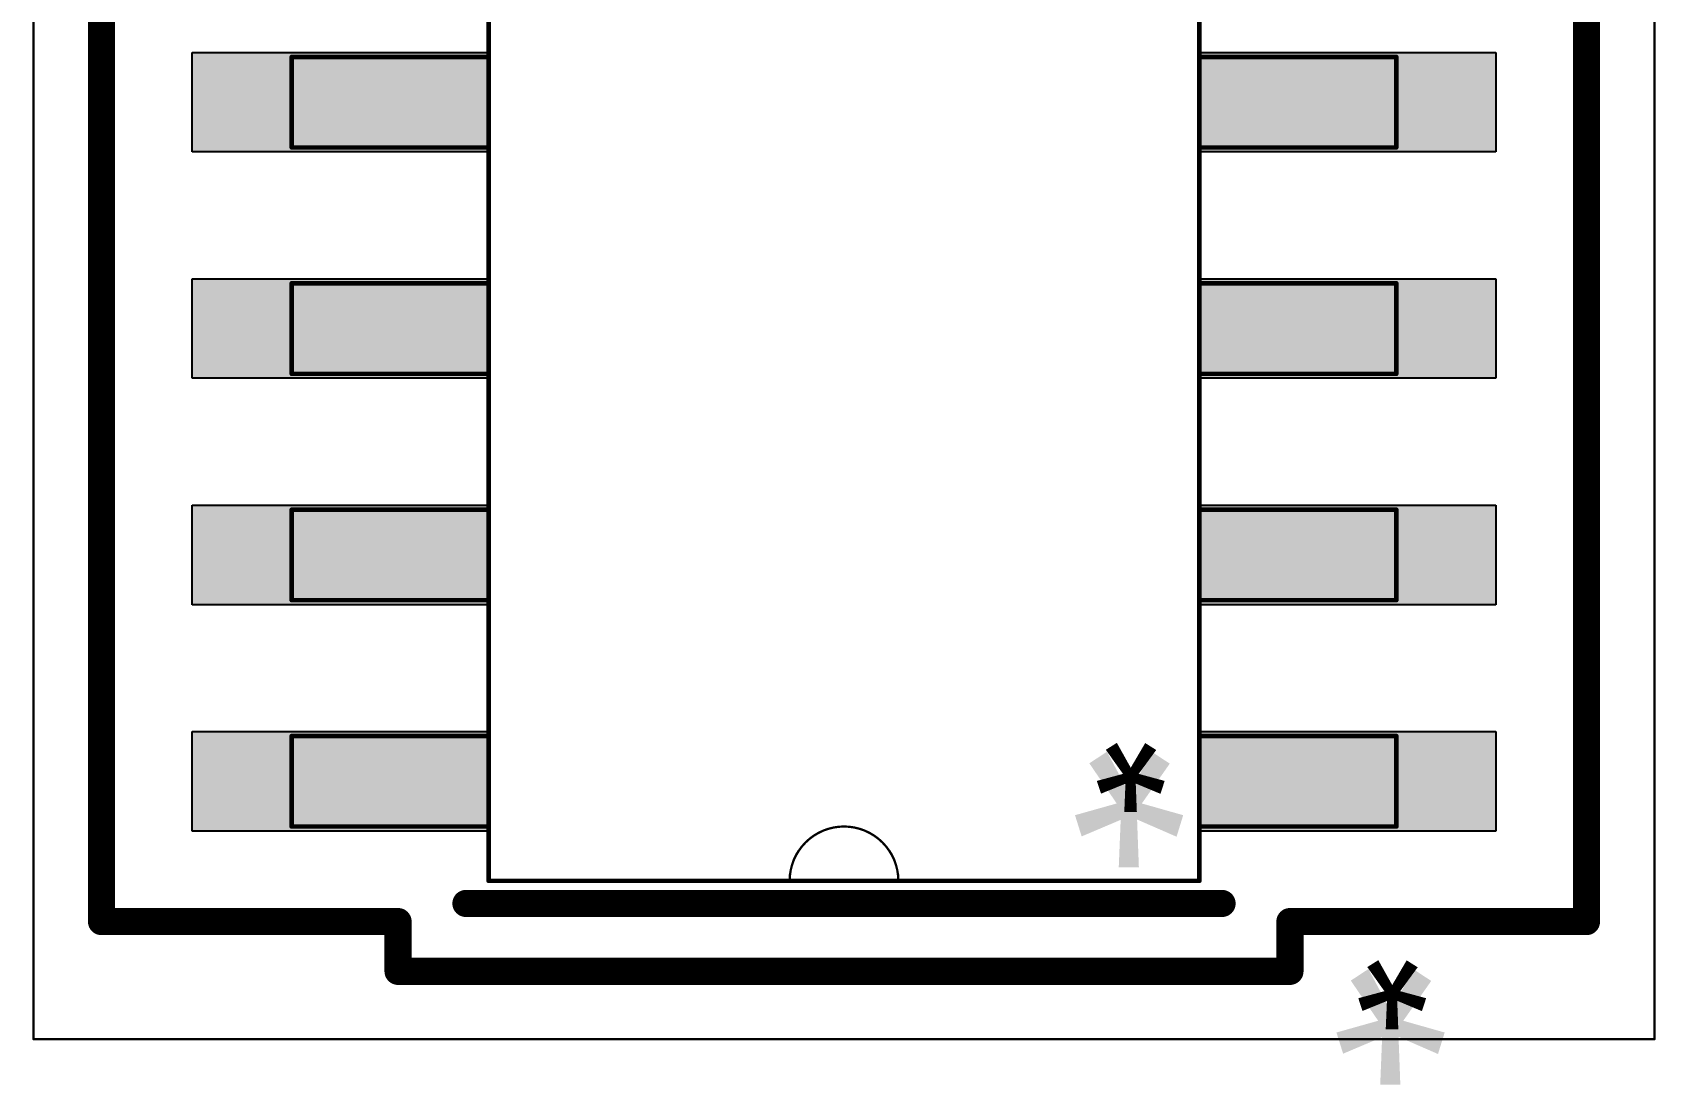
# Model space of a CAD drawing. Header units: millimetres. Extents: x 54 to 247, y 53 to 195.
# Drawn here: x 107.41 to 116.52, y 92.96 to 98.87 of the extents above; entities that cross this region are included whole.
import ezdxf

# ---------------------------------------------------------------- set-up
doc = ezdxf.new("R2010")
doc.units = ezdxf.units.MM
for name, color, linetype in [('Mechanical10', 56, 'Continuous'), ('Mechanical13', 56, 'Continuous'), ('Mechanical15', 56, 'Continuous'), ('Mechanical4', 56, 'Continuous'), ('Mechanical5', 56, 'Continuous'), ('Mechanical6', 56, 'Continuous'), ('Mechanical8', 56, 'Continuous'), ('PadHoleLayer', 156, 'Continuous'), ('TopOverlay', 2, 'Continuous'), ('TopPaste', 8, 'Continuous'), ('TopSolder', 216, 'Continuous')]:
    doc.layers.add(name, color=color, linetype=linetype)
doc.styles.add('Arial', font='arial.ttf', dxfattribs={"height": 0.2})

# ---------------------------------------------------------------- blocks, each defined once
blk = doc.blocks.new('D16_M_243')
at = {"layer": 'TopPaste'}
for points in [[(-3.6576, 4.7244), (-1.9939, 4.7244), (-1.9939, 4.1656), (-3.6576, 4.1656)], [(1.9939, 4.7244), (3.6576, 4.7244), (3.6576, 4.1656), (1.9939, 4.1656)], [(-3.6576, 3.4544), (-1.9939, 3.4544), (-1.9939, 2.8956), (-3.6576, 2.8956)], [(1.9939, 3.4544), (3.6576, 3.4544), (3.6576, 2.8956), (1.9939, 2.8956)], [(-3.6576, 2.1844), (-1.9939, 2.1844), (-1.9939, 1.6256), (-3.6576, 1.6256)], [(1.9939, 2.1844), (3.6576, 2.1844), (3.6576, 1.6256), (1.9939, 1.6256)], [(-3.6576, 0.9144), (-1.9939, 0.9144), (-1.9939, 0.3556), (-3.6576, 0.3556)], [(1.9939, 0.9144), (3.6576, 0.9144), (3.6576, 0.3556), (1.9939, 0.3556)]]:
    blk.add_hatch(color=8, dxfattribs=at).paths.add_polyline_path(points)
at = {"layer": 'TopSolder'}
for points in [[(-3.6576, 4.7244), (-1.9939, 4.7244), (-1.9939, 4.1656), (-3.6576, 4.1656)], [(1.9939, 4.7244), (3.6576, 4.7244), (3.6576, 4.1656), (1.9939, 4.1656)], [(-3.6576, 3.4544), (-1.9939, 3.4544), (-1.9939, 2.8956), (-3.6576, 2.8956)], [(1.9939, 3.4544), (3.6576, 3.4544), (3.6576, 2.8956), (1.9939, 2.8956)], [(-3.6576, 2.1844), (-1.9939, 2.1844), (-1.9939, 1.6256), (-3.6576, 1.6256)], [(1.9939, 2.1844), (3.6576, 2.1844), (3.6576, 1.6256), (1.9939, 1.6256)], [(-3.6576, 0.9144), (-1.9939, 0.9144), (-1.9939, 0.3556), (-3.6576, 0.3556)], [(1.9939, 0.9144), (3.6576, 0.9144), (3.6576, 0.3556), (1.9939, 0.3556)]]:
    blk.add_hatch(color=216, dxfattribs=at).paths.add_polyline_path(points)
at = {"layer": 'Mechanical13', "const_width": 0.0254}
for points in [[(-1.9939, 5.0038), (-1.9939, -5.0038)], [(1.9939, 5.0038), (-1.9939, 5.0038)], [(1.9939, 5.0038), (1.9939, -5.0038)], [(-3.0988, 4.699), (-3.0988, 4.191)], [(-1.9939, 4.699), (-3.0988, 4.699)], [(-1.9939, 4.699), (-1.9939, 4.191)], [(3.0988, 4.699), (1.9939, 4.699)], [(1.9939, 4.699), (1.9939, 4.191)], [(3.0988, 4.699), (3.0988, 4.191)], [(-1.9939, 4.191), (-3.0988, 4.191)], [(3.0988, 4.191), (1.9939, 4.191)], [(-3.0988, 3.429), (-3.0988, 2.921)], [(-1.9939, 3.429), (-3.0988, 3.429)], [(-1.9939, 3.429), (-1.9939, 2.921)], [(3.0988, 3.429), (1.9939, 3.429)], [(1.9939, 3.429), (1.9939, 2.921)], [(3.0988, 3.429), (3.0988, 2.921)], [(-1.9939, 2.921), (-3.0988, 2.921)], [(3.0988, 2.921), (1.9939, 2.921)], [(-3.0988, 2.159), (-3.0988, 1.651)], [(-1.9939, 2.159), (-3.0988, 2.159)], [(-1.9939, 2.159), (-1.9939, 1.651)], [(3.0988, 2.159), (1.9939, 2.159)], [(1.9939, 2.159), (1.9939, 1.651)], [(3.0988, 2.159), (3.0988, 1.651)], [(-1.9939, 1.651), (-3.0988, 1.651)], [(3.0988, 1.651), (1.9939, 1.651)], [(-3.0988, 0.889), (-3.0988, 0.381)], [(-1.9939, 0.889), (-3.0988, 0.889)], [(-1.9939, 0.889), (-1.9939, 0.381)], [(3.0988, 0.889), (1.9939, 0.889)], [(1.9939, 0.889), (1.9939, 0.381)], [(3.0988, 0.889), (3.0988, 0.381)], [(-1.9939, 0.381), (-3.0988, 0.381)], [(3.0988, 0.381), (1.9939, 0.381)]]:
    blk.add_lwpolyline(points, dxfattribs=at)
at = {"layer": 'Mechanical13', "const_width": 0.0127}
for points in [[(-2.00025, 5.0038, 1), (-1.98755, 5.0038, 1)], [(-2.00025, 5.0038, 1), (-1.98755, 5.0038, 1)], [(1.98755, 5.0038, 1), (2.00025, 5.0038, 1)], [(1.98755, 5.0038, 1), (2.00025, 5.0038, 1)], [(-3.10515, 4.699, 1), (-3.09245, 4.699, 1)], [(-3.10515, 4.699, 1), (-3.09245, 4.699, 1)], [(-2.00025, 4.699, 1), (-1.98755, 4.699, 1)], [(-2.00025, 4.699, 1), (-1.98755, 4.699, 1)], [(1.98755, 4.699, 1), (2.00025, 4.699, 1)], [(1.98755, 4.699, 1), (2.00025, 4.699, 1)], [(3.09245, 4.699, 1), (3.10515, 4.699, 1)], [(3.09245, 4.699, 1), (3.10515, 4.699, 1)], [(-3.10515, 4.191, 1), (-3.09245, 4.191, 1)], [(-3.10515, 4.191, 1), (-3.09245, 4.191, 1)], [(-2.00025, 4.191, 1), (-1.98755, 4.191, 1)], [(-2.00025, 4.191, 1), (-1.98755, 4.191, 1)], [(1.98755, 4.191, 1), (2.00025, 4.191, 1)], [(1.98755, 4.191, 1), (2.00025, 4.191, 1)], [(3.09245, 4.191, 1), (3.10515, 4.191, 1)], [(3.09245, 4.191, 1), (3.10515, 4.191, 1)], [(-3.10515, 3.429, 1), (-3.09245, 3.429, 1)], [(-3.10515, 3.429, 1), (-3.09245, 3.429, 1)], [(-2.00025, 3.429, 1), (-1.98755, 3.429, 1)], [(-2.00025, 3.429, 1), (-1.98755, 3.429, 1)], [(1.98755, 3.429, 1), (2.00025, 3.429, 1)], [(1.98755, 3.429, 1), (2.00025, 3.429, 1)], [(3.09245, 3.429, 1), (3.10515, 3.429, 1)], [(3.09245, 3.429, 1), (3.10515, 3.429, 1)], [(-3.10515, 2.921, 1), (-3.09245, 2.921, 1)], [(-3.10515, 2.921, 1), (-3.09245, 2.921, 1)], [(-2.00025, 2.921, 1), (-1.98755, 2.921, 1)], [(-2.00025, 2.921, 1), (-1.98755, 2.921, 1)], [(1.98755, 2.921, 1), (2.00025, 2.921, 1)], [(1.98755, 2.921, 1), (2.00025, 2.921, 1)], [(3.09245, 2.921, 1), (3.10515, 2.921, 1)], [(3.09245, 2.921, 1), (3.10515, 2.921, 1)], [(-3.10515, 2.159, 1), (-3.09245, 2.159, 1)], [(-3.10515, 2.159, 1), (-3.09245, 2.159, 1)], [(-2.00025, 2.159, 1), (-1.98755, 2.159, 1)], [(-2.00025, 2.159, 1), (-1.98755, 2.159, 1)], [(1.98755, 2.159, 1), (2.00025, 2.159, 1)], [(1.98755, 2.159, 1), (2.00025, 2.159, 1)], [(3.09245, 2.159, 1), (3.10515, 2.159, 1)], [(3.09245, 2.159, 1), (3.10515, 2.159, 1)], [(-3.10515, 1.651, 1), (-3.09245, 1.651, 1)], [(-3.10515, 1.651, 1), (-3.09245, 1.651, 1)], [(-2.00025, 1.651, 1), (-1.98755, 1.651, 1)], [(-2.00025, 1.651, 1), (-1.98755, 1.651, 1)], [(1.98755, 1.651, 1), (2.00025, 1.651, 1)], [(1.98755, 1.651, 1), (2.00025, 1.651, 1)], [(3.09245, 1.651, 1), (3.10515, 1.651, 1)], [(3.09245, 1.651, 1), (3.10515, 1.651, 1)], [(-3.10515, 0.889, 1), (-3.09245, 0.889, 1)], [(-3.10515, 0.889, 1), (-3.09245, 0.889, 1)], [(-2.00025, 0.889, 1), (-1.98755, 0.889, 1)], [(-2.00025, 0.889, 1), (-1.98755, 0.889, 1)], [(1.98755, 0.889, 1), (2.00025, 0.889, 1)], [(1.98755, 0.889, 1), (2.00025, 0.889, 1)], [(3.09245, 0.889, 1), (3.10515, 0.889, 1)], [(3.09245, 0.889, 1), (3.10515, 0.889, 1)], [(-3.10515, 0.381, 1), (-3.09245, 0.381, 1)], [(-3.10515, 0.381, 1), (-3.09245, 0.381, 1)], [(-2.00025, 0.381, 1), (-1.98755, 0.381, 1)], [(-2.00025, 0.381, 1), (-1.98755, 0.381, 1)], [(1.98755, 0.381, 1), (2.00025, 0.381, 1)], [(1.98755, 0.381, 1), (2.00025, 0.381, 1)], [(3.09245, 0.381, 1), (3.10515, 0.381, 1)], [(3.09245, 0.381, 1), (3.10515, 0.381, 1)]]:
    blk.add_lwpolyline(points, format="xyb", close=True, dxfattribs=at)
at = {"layer": 'Mechanical13'}
blk.add_lwpolyline([(0.3048, 5.0038, -1), (-0.3048, 5.0038)], format="xyb", dxfattribs=at)
for points in [[(-0.3048, 5.0038, 1), (-0.3048, 5.0038, 1)], [(0.3048, 5.0038, 1), (0.3048, 5.0038, 1)]]:
    blk.add_lwpolyline(points, format="xyb", close=True, dxfattribs=at)
at = {"layer": 'Mechanical15'}
for p, q in [((-2.5019, 5.2324), (-2.5019, 5.5118)), ((-2.5019, 5.5118), (2.5019, 5.5118)), ((2.5019, 5.5118), (2.5019, 5.2324)), ((-4.1656, -5.2324), (-4.1656, 5.2324)), ((-4.1656, 5.2324), (-2.5019, 5.2324)), ((2.5019, 5.2324), (4.1656, 5.2324)), ((4.1656, 5.2324), (4.1656, -5.2324))]:
    blk.add_line(p, q, dxfattribs=at)
at = {"layer": 'Mechanical15', "const_width": 0.1524}
for points in [[(2.5019, 5.5118), (-2.5019, 5.5118)], [(-2.5019, 5.5118), (-2.5019, 5.2324)], [(2.5019, 5.5118), (2.5019, 5.2324)], [(-2.5019, 5.2324), (-4.1656, 5.2324)], [(-4.1656, 5.2324), (-4.1656, -5.2324)], [(4.1656, 5.2324), (2.5019, 5.2324)], [(4.1656, 5.2324), (4.1656, -5.2324)]]:
    blk.add_lwpolyline(points, dxfattribs=at)
at = {"layer": 'Mechanical15', "const_width": 0.0762}
for points in [[(-2.54, 5.5118, 1), (-2.4638, 5.5118, 1)], [(-2.54, 5.5118, 1), (-2.4638, 5.5118, 1)], [(2.4638, 5.5118, 1), (2.54, 5.5118, 1)], [(2.4638, 5.5118, 1), (2.54, 5.5118, 1)], [(-4.2037, 5.2324, 1), (-4.1275, 5.2324, 1)], [(-4.2037, 5.2324, 1), (-4.1275, 5.2324, 1)], [(-2.54, 5.2324, 1), (-2.4638, 5.2324, 1)], [(-2.54, 5.2324, 1), (-2.4638, 5.2324, 1)], [(2.4638, 5.2324, 1), (2.54, 5.2324, 1)], [(2.4638, 5.2324, 1), (2.54, 5.2324, 1)], [(4.1275, 5.2324, 1), (4.2037, 5.2324, 1)], [(4.1275, 5.2324, 1), (4.2037, 5.2324, 1)]]:
    blk.add_lwpolyline(points, format="xyb", close=True, dxfattribs=at)
at = {"layer": 'Mechanical5'}
for p, q in [((-4.5466, -5.8928), (-4.5466, 5.8928)), ((-4.5466, 5.8928), (4.5466, 5.8928)), ((4.5466, 5.8928), (4.5466, -5.8928))]:
    blk.add_line(p, q, dxfattribs=at)
at = {"layer": 'TopOverlay', "const_width": 0.1524}
blk.add_lwpolyline([(2.1209, 5.1308), (-2.1209, 5.1308)], dxfattribs=at)
at = {"layer": 'TopOverlay', "const_width": 0.0762}
for points in [[(-2.159, 5.1308, 1), (-2.0828, 5.1308, 1)], [(2.0828, 5.1308, 1), (2.159, 5.1308, 1)]]:
    blk.add_lwpolyline(points, format="xyb", close=True, dxfattribs=at)
at = {"layer": 'Mechanical13'}
blk.add_text('*', height=1.27, dxfattribs=at).set_placement((-1.9304, 3.6576))
at = {"layer": 'TopOverlay'}
blk.add_text('*', height=1.27, dxfattribs=at).set_placement((-3.39725, 4.8768))

msp = doc.modelspace()

# ---------------------------------------------------------------- hatches: boundary and pattern name
at = {"layer": 'Mechanical4'}
h = msp.add_hatch(color=56, dxfattribs=at)
edge = h.paths.add_edge_path()
edge.add_arc((107.7976, 93.8784), 0.0381, 0, 360)
h = msp.add_hatch(color=56, dxfattribs=at)
edge = h.paths.add_edge_path()
edge.add_arc((107.7976, 93.8784), 0.0381, 0, 360)
h = msp.add_hatch(color=56, dxfattribs=at)
edge = h.paths.add_edge_path()
edge.add_arc((109.4613, 93.8784), 0.0381, 0, 360)
h = msp.add_hatch(color=56, dxfattribs=at)
edge = h.paths.add_edge_path()
edge.add_arc((109.4613, 93.8784), 0.0381, 0, 360)
h = msp.add_hatch(color=56, dxfattribs=at)
edge = h.paths.add_edge_path()
edge.add_arc((114.4651, 93.8784), 0.0381, 0, 360)
h = msp.add_hatch(color=56, dxfattribs=at)
edge = h.paths.add_edge_path()
edge.add_arc((114.4651, 93.8784), 0.0381, 0, 360)
h = msp.add_hatch(color=56, dxfattribs=at)
edge = h.paths.add_edge_path()
edge.add_arc((116.1288, 93.8784), 0.0381, 0, 360)
h = msp.add_hatch(color=56, dxfattribs=at)
edge = h.paths.add_edge_path()
edge.add_arc((116.1288, 93.8784), 0.0381, 0, 360)
h = msp.add_hatch(color=56, dxfattribs=at)
edge = h.paths.add_edge_path()
edge.add_arc((109.4613, 93.599), 0.0381, 0, 360)
h = msp.add_hatch(color=56, dxfattribs=at)
edge = h.paths.add_edge_path()
edge.add_arc((109.4613, 93.599), 0.0381, 0, 360)
h = msp.add_hatch(color=56, dxfattribs=at)
edge = h.paths.add_edge_path()
edge.add_arc((114.4651, 93.599), 0.0381, 0, 360)
h = msp.add_hatch(color=56, dxfattribs=at)
edge = h.paths.add_edge_path()
edge.add_arc((114.4651, 93.599), 0.0381, 0, 360)
at = {"layer": 'Mechanical5'}
h = msp.add_hatch(color=56, dxfattribs=at)
edge = h.paths.add_edge_path()
edge.add_arc((108.8644, 98.7298), 0.00635, 0, 360)
h = msp.add_hatch(color=56, dxfattribs=at)
edge = h.paths.add_edge_path()
edge.add_arc((108.8644, 98.7298), 0.00635, 0, 360)
h = msp.add_hatch(color=56, dxfattribs=at)
edge = h.paths.add_edge_path()
edge.add_arc((109.9693, 98.7298), 0.00635, 0, 360)
h = msp.add_hatch(color=56, dxfattribs=at)
edge = h.paths.add_edge_path()
edge.add_arc((109.9693, 98.7298), 0.00635, 0, 360)
h = msp.add_hatch(color=56, dxfattribs=at)
edge = h.paths.add_edge_path()
edge.add_arc((113.9571, 98.7298), 0.00635, 0, 360)
h = msp.add_hatch(color=56, dxfattribs=at)
edge = h.paths.add_edge_path()
edge.add_arc((113.9571, 98.7298), 0.00635, 0, 360)
h = msp.add_hatch(color=56, dxfattribs=at)
edge = h.paths.add_edge_path()
edge.add_arc((115.062, 98.7298), 0.00635, 0, 360)
h = msp.add_hatch(color=56, dxfattribs=at)
edge = h.paths.add_edge_path()
edge.add_arc((115.062, 98.7298), 0.00635, 0, 360)
h = msp.add_hatch(color=56, dxfattribs=at)
edge = h.paths.add_edge_path()
edge.add_arc((108.8644, 98.2218), 0.00635, 0, 360)
h = msp.add_hatch(color=56, dxfattribs=at)
edge = h.paths.add_edge_path()
edge.add_arc((108.8644, 98.2218), 0.00635, 0, 360)
h = msp.add_hatch(color=56, dxfattribs=at)
edge = h.paths.add_edge_path()
edge.add_arc((109.9693, 98.2218), 0.00635, 0, 360)
h = msp.add_hatch(color=56, dxfattribs=at)
edge = h.paths.add_edge_path()
edge.add_arc((109.9693, 98.2218), 0.00635, 0, 360)
h = msp.add_hatch(color=56, dxfattribs=at)
edge = h.paths.add_edge_path()
edge.add_arc((113.9571, 98.2218), 0.00635, 0, 360)
h = msp.add_hatch(color=56, dxfattribs=at)
edge = h.paths.add_edge_path()
edge.add_arc((113.9571, 98.2218), 0.00635, 0, 360)
h = msp.add_hatch(color=56, dxfattribs=at)
edge = h.paths.add_edge_path()
edge.add_arc((115.062, 98.2218), 0.00635, 0, 360)
h = msp.add_hatch(color=56, dxfattribs=at)
edge = h.paths.add_edge_path()
edge.add_arc((115.062, 98.2218), 0.00635, 0, 360)
h = msp.add_hatch(color=56, dxfattribs=at)
edge = h.paths.add_edge_path()
edge.add_arc((108.8644, 97.4598), 0.00635, 0, 360)
h = msp.add_hatch(color=56, dxfattribs=at)
edge = h.paths.add_edge_path()
edge.add_arc((108.8644, 97.4598), 0.00635, 0, 360)
h = msp.add_hatch(color=56, dxfattribs=at)
edge = h.paths.add_edge_path()
edge.add_arc((109.9693, 97.4598), 0.00635, 0, 360)
h = msp.add_hatch(color=56, dxfattribs=at)
edge = h.paths.add_edge_path()
edge.add_arc((109.9693, 97.4598), 0.00635, 0, 360)
h = msp.add_hatch(color=56, dxfattribs=at)
edge = h.paths.add_edge_path()
edge.add_arc((113.9571, 97.4598), 0.00635, 0, 360)
h = msp.add_hatch(color=56, dxfattribs=at)
edge = h.paths.add_edge_path()
edge.add_arc((113.9571, 97.4598), 0.00635, 0, 360)
h = msp.add_hatch(color=56, dxfattribs=at)
edge = h.paths.add_edge_path()
edge.add_arc((115.062, 97.4598), 0.00635, 0, 360)
h = msp.add_hatch(color=56, dxfattribs=at)
edge = h.paths.add_edge_path()
edge.add_arc((115.062, 97.4598), 0.00635, 0, 360)
h = msp.add_hatch(color=56, dxfattribs=at)
edge = h.paths.add_edge_path()
edge.add_arc((108.8644, 96.9518), 0.00635, 0, 360)
h = msp.add_hatch(color=56, dxfattribs=at)
edge = h.paths.add_edge_path()
edge.add_arc((108.8644, 96.9518), 0.00635, 0, 360)
h = msp.add_hatch(color=56, dxfattribs=at)
edge = h.paths.add_edge_path()
edge.add_arc((109.9693, 96.9518), 0.00635, 0, 360)
h = msp.add_hatch(color=56, dxfattribs=at)
edge = h.paths.add_edge_path()
edge.add_arc((109.9693, 96.9518), 0.00635, 0, 360)
h = msp.add_hatch(color=56, dxfattribs=at)
edge = h.paths.add_edge_path()
edge.add_arc((113.9571, 96.9518), 0.00635, 0, 360)
h = msp.add_hatch(color=56, dxfattribs=at)
edge = h.paths.add_edge_path()
edge.add_arc((113.9571, 96.9518), 0.00635, 0, 360)
h = msp.add_hatch(color=56, dxfattribs=at)
edge = h.paths.add_edge_path()
edge.add_arc((115.062, 96.9518), 0.00635, 0, 360)
h = msp.add_hatch(color=56, dxfattribs=at)
edge = h.paths.add_edge_path()
edge.add_arc((115.062, 96.9518), 0.00635, 0, 360)
h = msp.add_hatch(color=56, dxfattribs=at)
edge = h.paths.add_edge_path()
edge.add_arc((108.8644, 96.1898), 0.00635, 0, 360)
h = msp.add_hatch(color=56, dxfattribs=at)
edge = h.paths.add_edge_path()
edge.add_arc((108.8644, 96.1898), 0.00635, 0, 360)
h = msp.add_hatch(color=56, dxfattribs=at)
edge = h.paths.add_edge_path()
edge.add_arc((109.9693, 96.1898), 0.00635, 0, 360)
h = msp.add_hatch(color=56, dxfattribs=at)
edge = h.paths.add_edge_path()
edge.add_arc((109.9693, 96.1898), 0.00635, 0, 360)
h = msp.add_hatch(color=56, dxfattribs=at)
edge = h.paths.add_edge_path()
edge.add_arc((113.9571, 96.1898), 0.00635, 0, 360)
h = msp.add_hatch(color=56, dxfattribs=at)
edge = h.paths.add_edge_path()
edge.add_arc((113.9571, 96.1898), 0.00635, 0, 360)
h = msp.add_hatch(color=56, dxfattribs=at)
edge = h.paths.add_edge_path()
edge.add_arc((115.062, 96.1898), 0.00635, 0, 360)
h = msp.add_hatch(color=56, dxfattribs=at)
edge = h.paths.add_edge_path()
edge.add_arc((115.062, 96.1898), 0.00635, 0, 360)
h = msp.add_hatch(color=56, dxfattribs=at)
edge = h.paths.add_edge_path()
edge.add_arc((108.8644, 95.6818), 0.00635, 0, 360)
h = msp.add_hatch(color=56, dxfattribs=at)
edge = h.paths.add_edge_path()
edge.add_arc((108.8644, 95.6818), 0.00635, 0, 360)
h = msp.add_hatch(color=56, dxfattribs=at)
edge = h.paths.add_edge_path()
edge.add_arc((109.9693, 95.6818), 0.00635, 0, 360)
h = msp.add_hatch(color=56, dxfattribs=at)
edge = h.paths.add_edge_path()
edge.add_arc((109.9693, 95.6818), 0.00635, 0, 360)
h = msp.add_hatch(color=56, dxfattribs=at)
edge = h.paths.add_edge_path()
edge.add_arc((113.9571, 95.6818), 0.00635, 0, 360)
h = msp.add_hatch(color=56, dxfattribs=at)
edge = h.paths.add_edge_path()
edge.add_arc((113.9571, 95.6818), 0.00635, 0, 360)
h = msp.add_hatch(color=56, dxfattribs=at)
edge = h.paths.add_edge_path()
edge.add_arc((115.062, 95.6818), 0.00635, 0, 360)
h = msp.add_hatch(color=56, dxfattribs=at)
edge = h.paths.add_edge_path()
edge.add_arc((115.062, 95.6818), 0.00635, 0, 360)
h = msp.add_hatch(color=56, dxfattribs=at)
edge = h.paths.add_edge_path()
edge.add_arc((108.8644, 94.9198), 0.00635, 0, 360)
h = msp.add_hatch(color=56, dxfattribs=at)
edge = h.paths.add_edge_path()
edge.add_arc((108.8644, 94.9198), 0.00635, 0, 360)
h = msp.add_hatch(color=56, dxfattribs=at)
edge = h.paths.add_edge_path()
edge.add_arc((109.9693, 94.9198), 0.00635, 0, 360)
h = msp.add_hatch(color=56, dxfattribs=at)
edge = h.paths.add_edge_path()
edge.add_arc((109.9693, 94.9198), 0.00635, 0, 360)
h = msp.add_hatch(color=56, dxfattribs=at)
edge = h.paths.add_edge_path()
edge.add_arc((113.9571, 94.9198), 0.00635, 0, 360)
h = msp.add_hatch(color=56, dxfattribs=at)
edge = h.paths.add_edge_path()
edge.add_arc((113.9571, 94.9198), 0.00635, 0, 360)
h = msp.add_hatch(color=56, dxfattribs=at)
edge = h.paths.add_edge_path()
edge.add_arc((115.062, 94.9198), 0.00635, 0, 360)
h = msp.add_hatch(color=56, dxfattribs=at)
edge = h.paths.add_edge_path()
edge.add_arc((115.062, 94.9198), 0.00635, 0, 360)
h = msp.add_hatch(color=56, dxfattribs=at)
edge = h.paths.add_edge_path()
edge.add_arc((108.8644, 94.4118), 0.00635, 0, 360)
h = msp.add_hatch(color=56, dxfattribs=at)
edge = h.paths.add_edge_path()
edge.add_arc((108.8644, 94.4118), 0.00635, 0, 360)
h = msp.add_hatch(color=56, dxfattribs=at)
edge = h.paths.add_edge_path()
edge.add_arc((109.9693, 94.4118), 0.00635, 0, 360)
h = msp.add_hatch(color=56, dxfattribs=at)
edge = h.paths.add_edge_path()
edge.add_arc((109.9693, 94.4118), 0.00635, 0, 360)
h = msp.add_hatch(color=56, dxfattribs=at)
edge = h.paths.add_edge_path()
edge.add_arc((113.9571, 94.4118), 0.00635, 0, 360)
h = msp.add_hatch(color=56, dxfattribs=at)
edge = h.paths.add_edge_path()
edge.add_arc((113.9571, 94.4118), 0.00635, 0, 360)
h = msp.add_hatch(color=56, dxfattribs=at)
edge = h.paths.add_edge_path()
edge.add_arc((115.062, 94.4118), 0.00635, 0, 360)
h = msp.add_hatch(color=56, dxfattribs=at)
edge = h.paths.add_edge_path()
edge.add_arc((115.062, 94.4118), 0.00635, 0, 360)
h = msp.add_hatch(color=56, dxfattribs=at)
edge = h.paths.add_edge_path()
edge.add_arc((109.9693, 94.107), 0.00635, 0, 360)
h = msp.add_hatch(color=56, dxfattribs=at)
edge = h.paths.add_edge_path()
edge.add_arc((109.9693, 94.107), 0.00635, 0, 360)
h = msp.add_hatch(color=56, dxfattribs=at)
edge = h.paths.add_edge_path()
edge.add_arc((113.9571, 94.107), 0.00635, 0, 360)
h = msp.add_hatch(color=56, dxfattribs=at)
edge = h.paths.add_edge_path()
edge.add_arc((113.9571, 94.107), 0.00635, 0, 360)
at = {"layer": 'Mechanical6'}
h = msp.add_hatch(color=56, dxfattribs=at)
edge = h.paths.add_edge_path()
edge.add_arc((109.8423, 93.98), 0.0381, 0, 360)
h = msp.add_hatch(color=56, dxfattribs=at)
edge = h.paths.add_edge_path()
edge.add_arc((114.0841, 93.98), 0.0381, 0, 360)
at = {"layer": 'PadHoleLayer'}
h = msp.add_hatch(color=156, dxfattribs=at)
edge = h.paths.add_edge_path()
edge.add_arc((108.8644, 98.7298), 0.00635, 0, 360)
h = msp.add_hatch(color=156, dxfattribs=at)
edge = h.paths.add_edge_path()
edge.add_arc((108.8644, 98.7298), 0.00635, 0, 360)
h = msp.add_hatch(color=156, dxfattribs=at)
edge = h.paths.add_edge_path()
edge.add_arc((109.9693, 98.7298), 0.00635, 0, 360)
h = msp.add_hatch(color=156, dxfattribs=at)
edge = h.paths.add_edge_path()
edge.add_arc((109.9693, 98.7298), 0.00635, 0, 360)
h = msp.add_hatch(color=156, dxfattribs=at)
edge = h.paths.add_edge_path()
edge.add_arc((113.9571, 98.7298), 0.00635, 0, 360)
h = msp.add_hatch(color=156, dxfattribs=at)
edge = h.paths.add_edge_path()
edge.add_arc((113.9571, 98.7298), 0.00635, 0, 360)
h = msp.add_hatch(color=156, dxfattribs=at)
edge = h.paths.add_edge_path()
edge.add_arc((115.062, 98.7298), 0.00635, 0, 360)
h = msp.add_hatch(color=156, dxfattribs=at)
edge = h.paths.add_edge_path()
edge.add_arc((115.062, 98.7298), 0.00635, 0, 360)
h = msp.add_hatch(color=156, dxfattribs=at)
edge = h.paths.add_edge_path()
edge.add_arc((108.8644, 98.2218), 0.00635, 0, 360)
h = msp.add_hatch(color=156, dxfattribs=at)
edge = h.paths.add_edge_path()
edge.add_arc((108.8644, 98.2218), 0.00635, 0, 360)
h = msp.add_hatch(color=156, dxfattribs=at)
edge = h.paths.add_edge_path()
edge.add_arc((109.9693, 98.2218), 0.00635, 0, 360)
h = msp.add_hatch(color=156, dxfattribs=at)
edge = h.paths.add_edge_path()
edge.add_arc((109.9693, 98.2218), 0.00635, 0, 360)
h = msp.add_hatch(color=156, dxfattribs=at)
edge = h.paths.add_edge_path()
edge.add_arc((113.9571, 98.2218), 0.00635, 0, 360)
h = msp.add_hatch(color=156, dxfattribs=at)
edge = h.paths.add_edge_path()
edge.add_arc((113.9571, 98.2218), 0.00635, 0, 360)
h = msp.add_hatch(color=156, dxfattribs=at)
edge = h.paths.add_edge_path()
edge.add_arc((115.062, 98.2218), 0.00635, 0, 360)
h = msp.add_hatch(color=156, dxfattribs=at)
edge = h.paths.add_edge_path()
edge.add_arc((115.062, 98.2218), 0.00635, 0, 360)
h = msp.add_hatch(color=156, dxfattribs=at)
edge = h.paths.add_edge_path()
edge.add_arc((108.8644, 97.4598), 0.00635, 0, 360)
h = msp.add_hatch(color=156, dxfattribs=at)
edge = h.paths.add_edge_path()
edge.add_arc((108.8644, 97.4598), 0.00635, 0, 360)
h = msp.add_hatch(color=156, dxfattribs=at)
edge = h.paths.add_edge_path()
edge.add_arc((109.9693, 97.4598), 0.00635, 0, 360)
h = msp.add_hatch(color=156, dxfattribs=at)
edge = h.paths.add_edge_path()
edge.add_arc((109.9693, 97.4598), 0.00635, 0, 360)
h = msp.add_hatch(color=156, dxfattribs=at)
edge = h.paths.add_edge_path()
edge.add_arc((113.9571, 97.4598), 0.00635, 0, 360)
h = msp.add_hatch(color=156, dxfattribs=at)
edge = h.paths.add_edge_path()
edge.add_arc((113.9571, 97.4598), 0.00635, 0, 360)
h = msp.add_hatch(color=156, dxfattribs=at)
edge = h.paths.add_edge_path()
edge.add_arc((115.062, 97.4598), 0.00635, 0, 360)
h = msp.add_hatch(color=156, dxfattribs=at)
edge = h.paths.add_edge_path()
edge.add_arc((115.062, 97.4598), 0.00635, 0, 360)
h = msp.add_hatch(color=156, dxfattribs=at)
edge = h.paths.add_edge_path()
edge.add_arc((108.8644, 96.9518), 0.00635, 0, 360)
h = msp.add_hatch(color=156, dxfattribs=at)
edge = h.paths.add_edge_path()
edge.add_arc((108.8644, 96.9518), 0.00635, 0, 360)
h = msp.add_hatch(color=156, dxfattribs=at)
edge = h.paths.add_edge_path()
edge.add_arc((109.9693, 96.9518), 0.00635, 0, 360)
h = msp.add_hatch(color=156, dxfattribs=at)
edge = h.paths.add_edge_path()
edge.add_arc((109.9693, 96.9518), 0.00635, 0, 360)
h = msp.add_hatch(color=156, dxfattribs=at)
edge = h.paths.add_edge_path()
edge.add_arc((113.9571, 96.9518), 0.00635, 0, 360)
h = msp.add_hatch(color=156, dxfattribs=at)
edge = h.paths.add_edge_path()
edge.add_arc((113.9571, 96.9518), 0.00635, 0, 360)
h = msp.add_hatch(color=156, dxfattribs=at)
edge = h.paths.add_edge_path()
edge.add_arc((115.062, 96.9518), 0.00635, 0, 360)
h = msp.add_hatch(color=156, dxfattribs=at)
edge = h.paths.add_edge_path()
edge.add_arc((115.062, 96.9518), 0.00635, 0, 360)
h = msp.add_hatch(color=156, dxfattribs=at)
edge = h.paths.add_edge_path()
edge.add_arc((108.8644, 96.1898), 0.00635, 0, 360)
h = msp.add_hatch(color=156, dxfattribs=at)
edge = h.paths.add_edge_path()
edge.add_arc((108.8644, 96.1898), 0.00635, 0, 360)
h = msp.add_hatch(color=156, dxfattribs=at)
edge = h.paths.add_edge_path()
edge.add_arc((109.9693, 96.1898), 0.00635, 0, 360)
h = msp.add_hatch(color=156, dxfattribs=at)
edge = h.paths.add_edge_path()
edge.add_arc((109.9693, 96.1898), 0.00635, 0, 360)
h = msp.add_hatch(color=156, dxfattribs=at)
edge = h.paths.add_edge_path()
edge.add_arc((113.9571, 96.1898), 0.00635, 0, 360)
h = msp.add_hatch(color=156, dxfattribs=at)
edge = h.paths.add_edge_path()
edge.add_arc((113.9571, 96.1898), 0.00635, 0, 360)
h = msp.add_hatch(color=156, dxfattribs=at)
edge = h.paths.add_edge_path()
edge.add_arc((115.062, 96.1898), 0.00635, 0, 360)
h = msp.add_hatch(color=156, dxfattribs=at)
edge = h.paths.add_edge_path()
edge.add_arc((115.062, 96.1898), 0.00635, 0, 360)
h = msp.add_hatch(color=156, dxfattribs=at)
edge = h.paths.add_edge_path()
edge.add_arc((108.8644, 95.6818), 0.00635, 0, 360)
h = msp.add_hatch(color=156, dxfattribs=at)
edge = h.paths.add_edge_path()
edge.add_arc((108.8644, 95.6818), 0.00635, 0, 360)
h = msp.add_hatch(color=156, dxfattribs=at)
edge = h.paths.add_edge_path()
edge.add_arc((109.9693, 95.6818), 0.00635, 0, 360)
h = msp.add_hatch(color=156, dxfattribs=at)
edge = h.paths.add_edge_path()
edge.add_arc((109.9693, 95.6818), 0.00635, 0, 360)
h = msp.add_hatch(color=156, dxfattribs=at)
edge = h.paths.add_edge_path()
edge.add_arc((113.9571, 95.6818), 0.00635, 0, 360)
h = msp.add_hatch(color=156, dxfattribs=at)
edge = h.paths.add_edge_path()
edge.add_arc((113.9571, 95.6818), 0.00635, 0, 360)
h = msp.add_hatch(color=156, dxfattribs=at)
edge = h.paths.add_edge_path()
edge.add_arc((115.062, 95.6818), 0.00635, 0, 360)
h = msp.add_hatch(color=156, dxfattribs=at)
edge = h.paths.add_edge_path()
edge.add_arc((115.062, 95.6818), 0.00635, 0, 360)
h = msp.add_hatch(color=156, dxfattribs=at)
edge = h.paths.add_edge_path()
edge.add_arc((108.8644, 94.9198), 0.00635, 0, 360)
h = msp.add_hatch(color=156, dxfattribs=at)
edge = h.paths.add_edge_path()
edge.add_arc((108.8644, 94.9198), 0.00635, 0, 360)
h = msp.add_hatch(color=156, dxfattribs=at)
edge = h.paths.add_edge_path()
edge.add_arc((109.9693, 94.9198), 0.00635, 0, 360)
h = msp.add_hatch(color=156, dxfattribs=at)
edge = h.paths.add_edge_path()
edge.add_arc((109.9693, 94.9198), 0.00635, 0, 360)
h = msp.add_hatch(color=156, dxfattribs=at)
edge = h.paths.add_edge_path()
edge.add_arc((113.9571, 94.9198), 0.00635, 0, 360)
h = msp.add_hatch(color=156, dxfattribs=at)
edge = h.paths.add_edge_path()
edge.add_arc((113.9571, 94.9198), 0.00635, 0, 360)
h = msp.add_hatch(color=156, dxfattribs=at)
edge = h.paths.add_edge_path()
edge.add_arc((115.062, 94.9198), 0.00635, 0, 360)
h = msp.add_hatch(color=156, dxfattribs=at)
edge = h.paths.add_edge_path()
edge.add_arc((115.062, 94.9198), 0.00635, 0, 360)
h = msp.add_hatch(color=156, dxfattribs=at)
edge = h.paths.add_edge_path()
edge.add_arc((108.8644, 94.4118), 0.00635, 0, 360)
h = msp.add_hatch(color=156, dxfattribs=at)
edge = h.paths.add_edge_path()
edge.add_arc((108.8644, 94.4118), 0.00635, 0, 360)
h = msp.add_hatch(color=156, dxfattribs=at)
edge = h.paths.add_edge_path()
edge.add_arc((109.9693, 94.4118), 0.00635, 0, 360)
h = msp.add_hatch(color=156, dxfattribs=at)
edge = h.paths.add_edge_path()
edge.add_arc((109.9693, 94.4118), 0.00635, 0, 360)
h = msp.add_hatch(color=156, dxfattribs=at)
edge = h.paths.add_edge_path()
edge.add_arc((113.9571, 94.4118), 0.00635, 0, 360)
h = msp.add_hatch(color=156, dxfattribs=at)
edge = h.paths.add_edge_path()
edge.add_arc((113.9571, 94.4118), 0.00635, 0, 360)
h = msp.add_hatch(color=156, dxfattribs=at)
edge = h.paths.add_edge_path()
edge.add_arc((115.062, 94.4118), 0.00635, 0, 360)
h = msp.add_hatch(color=156, dxfattribs=at)
edge = h.paths.add_edge_path()
edge.add_arc((115.062, 94.4118), 0.00635, 0, 360)
h = msp.add_hatch(color=156, dxfattribs=at)
edge = h.paths.add_edge_path()
edge.add_arc((109.9693, 94.107), 0.00635, 0, 360)
h = msp.add_hatch(color=156, dxfattribs=at)
edge = h.paths.add_edge_path()
edge.add_arc((109.9693, 94.107), 0.00635, 0, 360)
h = msp.add_hatch(color=156, dxfattribs=at)
edge = h.paths.add_edge_path()
edge.add_arc((113.9571, 94.107), 0.00635, 0, 360)
h = msp.add_hatch(color=156, dxfattribs=at)
edge = h.paths.add_edge_path()
edge.add_arc((113.9571, 94.107), 0.00635, 0, 360)
h = msp.add_hatch(color=156, dxfattribs=at)
edge = h.paths.add_edge_path()
edge.add_arc((109.8423, 93.98), 0.0381, 0, 360)
h = msp.add_hatch(color=156, dxfattribs=at)
edge = h.paths.add_edge_path()
edge.add_arc((114.0841, 93.98), 0.0381, 0, 360)
h = msp.add_hatch(color=156, dxfattribs=at)
edge = h.paths.add_edge_path()
edge.add_arc((107.7976, 93.8784), 0.0381, 0, 360)
h = msp.add_hatch(color=156, dxfattribs=at)
edge = h.paths.add_edge_path()
edge.add_arc((107.7976, 93.8784), 0.0381, 0, 360)
h = msp.add_hatch(color=156, dxfattribs=at)
edge = h.paths.add_edge_path()
edge.add_arc((109.4613, 93.8784), 0.0381, 0, 360)
h = msp.add_hatch(color=156, dxfattribs=at)
edge = h.paths.add_edge_path()
edge.add_arc((109.4613, 93.8784), 0.0381, 0, 360)
h = msp.add_hatch(color=156, dxfattribs=at)
edge = h.paths.add_edge_path()
edge.add_arc((114.4651, 93.8784), 0.0381, 0, 360)
h = msp.add_hatch(color=156, dxfattribs=at)
edge = h.paths.add_edge_path()
edge.add_arc((114.4651, 93.8784), 0.0381, 0, 360)
h = msp.add_hatch(color=156, dxfattribs=at)
edge = h.paths.add_edge_path()
edge.add_arc((116.1288, 93.8784), 0.0381, 0, 360)
h = msp.add_hatch(color=156, dxfattribs=at)
edge = h.paths.add_edge_path()
edge.add_arc((116.1288, 93.8784), 0.0381, 0, 360)
h = msp.add_hatch(color=156, dxfattribs=at)
edge = h.paths.add_edge_path()
edge.add_arc((109.4613, 93.599), 0.0381, 0, 360)
h = msp.add_hatch(color=156, dxfattribs=at)
edge = h.paths.add_edge_path()
edge.add_arc((109.4613, 93.599), 0.0381, 0, 360)
h = msp.add_hatch(color=156, dxfattribs=at)
edge = h.paths.add_edge_path()
edge.add_arc((114.4651, 93.599), 0.0381, 0, 360)
h = msp.add_hatch(color=156, dxfattribs=at)
edge = h.paths.add_edge_path()
edge.add_arc((114.4651, 93.599), 0.0381, 0, 360)

# ---------------------------------------------------------------- linework, layer by layer
at = {"layer": 'Mechanical10'}
for p, q in [((108.3056, 98.1964), (108.3056, 98.7552)), ((108.3056, 98.7552), (109.9693, 98.7552)), ((109.9693, 98.7552), (109.9693, 98.1964)), ((113.9571, 98.1964), (113.9571, 98.7552)), ((113.9571, 98.7552), (115.6208, 98.7552)), ((115.6208, 98.7552), (115.6208, 98.1964)), ((109.9693, 98.1964), (108.3056, 98.1964)), ((115.6208, 98.1964), (113.9571, 98.1964)), ((108.3056, 96.9264), (108.3056, 97.4852)), ((108.3056, 97.4852), (109.9693, 97.4852)), ((109.9693, 97.4852), (109.9693, 96.9264)), ((113.9571, 96.9264), (113.9571, 97.4852)), ((113.9571, 97.4852), (115.6208, 97.4852)), ((115.6208, 97.4852), (115.6208, 96.9264)), ((109.9693, 96.9264), (108.3056, 96.9264)), ((115.6208, 96.9264), (113.9571, 96.9264)), ((108.3056, 95.6564), (108.3056, 96.2152)), ((108.3056, 96.2152), (109.9693, 96.2152)), ((109.9693, 96.2152), (109.9693, 95.6564)), ((113.9571, 95.6564), (113.9571, 96.2152)), ((113.9571, 96.2152), (115.6208, 96.2152)), ((115.6208, 96.2152), (115.6208, 95.6564)), ((109.9693, 95.6564), (108.3056, 95.6564)), ((115.6208, 95.6564), (113.9571, 95.6564)), ((108.3056, 94.3864), (108.3056, 94.9452)), ((108.3056, 94.9452), (109.9693, 94.9452)), ((109.9693, 94.9452), (109.9693, 94.3864)), ((113.9571, 94.3864), (113.9571, 94.9452)), ((113.9571, 94.9452), (115.6208, 94.9452)), ((115.6208, 94.9452), (115.6208, 94.3864)), ((109.9693, 94.3864), (108.3056, 94.3864)), ((115.6208, 94.3864), (113.9571, 94.3864))]:
    msp.add_line(p, q, dxfattribs=at)
at = {"layer": 'Mechanical10', "const_width": 0.0127}
for points in [[(107.4166, 93.218), (107.4166, 105.0036)], [(116.5098, 93.218), (116.5098, 105.0036)], [(107.4166, 93.218), (116.5098, 93.218)]]:
    msp.add_lwpolyline(points, dxfattribs=at)
at = {"layer": 'Mechanical10', "const_width": 0.00635}
for points in [[(107.4134, 93.218, 1), (107.4198, 93.218, 1)], [(107.4134, 93.218, 1), (107.4198, 93.218, 1)], [(116.5066, 93.218, 1), (116.513, 93.218, 1)], [(116.5066, 93.218, 1), (116.513, 93.218, 1)]]:
    msp.add_lwpolyline(points, format="xyb", close=True, dxfattribs=at)
at = {"layer": 'Mechanical4'}
for points, const_width in [([(107.7976, 93.8784), (107.7976, 104.3432)], 0.1524), ([(116.1288, 93.8784), (116.1288, 104.3432)], 0.1524), ([(107.7976, 93.8784), (107.7976, 104.3432)], 0.0127), ([(116.1288, 93.8784), (116.1288, 104.3432)], 0.0127), ([(107.7976, 93.8784), (109.4613, 93.8784)], 0.1524), ([(107.7976, 93.8784), (109.4613, 93.8784)], 0.0127), ([(109.4613, 93.599), (109.4613, 93.8784)], 0.1524), ([(109.4613, 93.599), (109.4613, 93.8784)], 0.0127), ([(114.4651, 93.599), (114.4651, 93.8784)], 0.1524), ([(114.4651, 93.8784), (116.1288, 93.8784)], 0.1524), ([(114.4651, 93.599), (114.4651, 93.8784)], 0.0127), ([(114.4651, 93.8784), (116.1288, 93.8784)], 0.0127), ([(109.4613, 93.599), (114.4651, 93.599)], 0.1524), ([(109.4613, 93.599), (114.4651, 93.599)], 0.0127)]:
    msp.add_lwpolyline(points, dxfattribs=dict(at, const_width=const_width))
for points, const_width in [([(107.7595, 93.8784, 1), (107.8357, 93.8784, 1)], 0.0762), ([(107.7595, 93.8784, 1), (107.8357, 93.8784, 1)], 0.0762), ([(107.7944, 93.8784, 1), (107.8008, 93.8784, 1)], 0.00635), ([(107.7944, 93.8784, 1), (107.8008, 93.8784, 1)], 0.00635), ([(109.4232, 93.8784, 1), (109.4994, 93.8784, 1)], 0.0762), ([(109.4232, 93.8784, 1), (109.4994, 93.8784, 1)], 0.0762), ([(109.4581, 93.8784, 1), (109.4645, 93.8784, 1)], 0.00635), ([(109.4581, 93.8784, 1), (109.4645, 93.8784, 1)], 0.00635), ([(114.427, 93.8784, 1), (114.5032, 93.8784, 1)], 0.0762), ([(114.427, 93.8784, 1), (114.5032, 93.8784, 1)], 0.0762), ([(114.4619, 93.8784, 1), (114.4683, 93.8784, 1)], 0.00635), ([(114.4619, 93.8784, 1), (114.4683, 93.8784, 1)], 0.00635), ([(116.0907, 93.8784, 1), (116.1669, 93.8784, 1)], 0.0762), ([(116.0907, 93.8784, 1), (116.1669, 93.8784, 1)], 0.0762), ([(116.1256, 93.8784, 1), (116.132, 93.8784, 1)], 0.00635), ([(116.1256, 93.8784, 1), (116.132, 93.8784, 1)], 0.00635), ([(109.4232, 93.599, 1), (109.4994, 93.599, 1)], 0.0762), ([(109.4232, 93.599, 1), (109.4994, 93.599, 1)], 0.0762), ([(114.427, 93.599, 1), (114.5032, 93.599, 1)], 0.0762), ([(114.427, 93.599, 1), (114.5032, 93.599, 1)], 0.0762), ([(109.4581, 93.599, 1), (109.4645, 93.599, 1)], 0.00635), ([(109.4581, 93.599, 1), (109.4645, 93.599, 1)], 0.00635), ([(114.4619, 93.599, 1), (114.4683, 93.599, 1)], 0.00635), ([(114.4619, 93.599, 1), (114.4683, 93.599, 1)], 0.00635)]:
    msp.add_lwpolyline(points, format="xyb", close=True, dxfattribs=dict(at, const_width=const_width))
at = {"layer": 'Mechanical5', "const_width": 0.0254}
for points in [[(109.9693, 94.107), (109.9693, 104.1146)], [(113.9571, 94.107), (113.9571, 104.1146)], [(108.8644, 98.2218), (108.8644, 98.7298)], [(108.8644, 98.7298), (109.9693, 98.7298)], [(109.9693, 98.2218), (109.9693, 98.7298)], [(113.9571, 98.7298), (115.062, 98.7298)], [(113.9571, 98.2218), (113.9571, 98.7298)], [(115.062, 98.2218), (115.062, 98.7298)], [(108.8644, 98.2218), (109.9693, 98.2218)], [(113.9571, 98.2218), (115.062, 98.2218)], [(108.8644, 96.9518), (108.8644, 97.4598)], [(108.8644, 97.4598), (109.9693, 97.4598)], [(109.9693, 96.9518), (109.9693, 97.4598)], [(113.9571, 97.4598), (115.062, 97.4598)], [(113.9571, 96.9518), (113.9571, 97.4598)], [(115.062, 96.9518), (115.062, 97.4598)], [(108.8644, 96.9518), (109.9693, 96.9518)], [(113.9571, 96.9518), (115.062, 96.9518)], [(108.8644, 95.6818), (108.8644, 96.1898)], [(108.8644, 96.1898), (109.9693, 96.1898)], [(109.9693, 95.6818), (109.9693, 96.1898)], [(113.9571, 96.1898), (115.062, 96.1898)], [(113.9571, 95.6818), (113.9571, 96.1898)], [(115.062, 95.6818), (115.062, 96.1898)], [(108.8644, 95.6818), (109.9693, 95.6818)], [(113.9571, 95.6818), (115.062, 95.6818)], [(108.8644, 94.4118), (108.8644, 94.9198)], [(108.8644, 94.9198), (109.9693, 94.9198)], [(109.9693, 94.4118), (109.9693, 94.9198)], [(113.9571, 94.9198), (115.062, 94.9198)], [(113.9571, 94.4118), (113.9571, 94.9198)], [(115.062, 94.4118), (115.062, 94.9198)], [(108.8644, 94.4118), (109.9693, 94.4118)], [(113.9571, 94.4118), (115.062, 94.4118)], [(109.9693, 94.107), (113.9571, 94.107)]]:
    msp.add_lwpolyline(points, dxfattribs=at)
at = {"layer": 'Mechanical5'}
for points, const_width in [([(108.8581, 98.7298, 1), (108.8708, 98.7298, 1)], 0.0127), ([(108.8581, 98.7298, 1), (108.8708, 98.7298, 1)], 0.0127), ([(109.963, 98.7298, 1), (109.9757, 98.7298, 1)], 0.0127), ([(109.963, 98.7298, 1), (109.9757, 98.7298, 1)], 0.0127), ([(113.9507, 98.7298, 1), (113.9634, 98.7298, 1)], 0.0127), ([(113.9507, 98.7298, 1), (113.9634, 98.7298, 1)], 0.0127), ([(115.0556, 98.7298, 1), (115.0683, 98.7298, 1)], 0.0127), ([(115.0556, 98.7298, 1), (115.0683, 98.7298, 1)], 0.0127), ([(108.8581, 98.2218, 1), (108.8708, 98.2218, 1)], 0.0127), ([(108.8581, 98.2218, 1), (108.8708, 98.2218, 1)], 0.0127), ([(109.963, 98.2218, 1), (109.9757, 98.2218, 1)], 0.0127), ([(109.963, 98.2218, 1), (109.9757, 98.2218, 1)], 0.0127), ([(113.9507, 98.2218, 1), (113.9634, 98.2218, 1)], 0.0127), ([(113.9507, 98.2218, 1), (113.9634, 98.2218, 1)], 0.0127), ([(115.0556, 98.2218, 1), (115.0683, 98.2218, 1)], 0.0127), ([(115.0556, 98.2218, 1), (115.0683, 98.2218, 1)], 0.0127), ([(108.8581, 97.4598, 1), (108.8708, 97.4598, 1)], 0.0127), ([(108.8581, 97.4598, 1), (108.8708, 97.4598, 1)], 0.0127), ([(109.963, 97.4598, 1), (109.9757, 97.4598, 1)], 0.0127), ([(109.963, 97.4598, 1), (109.9757, 97.4598, 1)], 0.0127), ([(113.9507, 97.4598, 1), (113.9634, 97.4598, 1)], 0.0127), ([(113.9507, 97.4598, 1), (113.9634, 97.4598, 1)], 0.0127), ([(115.0556, 97.4598, 1), (115.0683, 97.4598, 1)], 0.0127), ([(115.0556, 97.4598, 1), (115.0683, 97.4598, 1)], 0.0127), ([(108.8581, 96.9518, 1), (108.8708, 96.9518, 1)], 0.0127), ([(108.8581, 96.9518, 1), (108.8708, 96.9518, 1)], 0.0127), ([(109.963, 96.9518, 1), (109.9757, 96.9518, 1)], 0.0127), ([(109.963, 96.9518, 1), (109.9757, 96.9518, 1)], 0.0127), ([(113.9507, 96.9518, 1), (113.9634, 96.9518, 1)], 0.0127), ([(113.9507, 96.9518, 1), (113.9634, 96.9518, 1)], 0.0127), ([(115.0556, 96.9518, 1), (115.0683, 96.9518, 1)], 0.0127), ([(115.0556, 96.9518, 1), (115.0683, 96.9518, 1)], 0.0127), ([(108.8581, 96.1898, 1), (108.8708, 96.1898, 1)], 0.0127), ([(108.8581, 96.1898, 1), (108.8708, 96.1898, 1)], 0.0127), ([(109.963, 96.1898, 1), (109.9757, 96.1898, 1)], 0.0127), ([(109.963, 96.1898, 1), (109.9757, 96.1898, 1)], 0.0127), ([(113.9507, 96.1898, 1), (113.9634, 96.1898, 1)], 0.0127), ([(113.9507, 96.1898, 1), (113.9634, 96.1898, 1)], 0.0127), ([(115.0556, 96.1898, 1), (115.0683, 96.1898, 1)], 0.0127), ([(115.0556, 96.1898, 1), (115.0683, 96.1898, 1)], 0.0127), ([(108.8581, 95.6818, 1), (108.8708, 95.6818, 1)], 0.0127), ([(108.8581, 95.6818, 1), (108.8708, 95.6818, 1)], 0.0127), ([(109.963, 95.6818, 1), (109.9757, 95.6818, 1)], 0.0127), ([(109.963, 95.6818, 1), (109.9757, 95.6818, 1)], 0.0127), ([(113.9507, 95.6818, 1), (113.9634, 95.6818, 1)], 0.0127), ([(113.9507, 95.6818, 1), (113.9634, 95.6818, 1)], 0.0127), ([(115.0556, 95.6818, 1), (115.0683, 95.6818, 1)], 0.0127), ([(115.0556, 95.6818, 1), (115.0683, 95.6818, 1)], 0.0127), ([(108.8581, 94.9198, 1), (108.8708, 94.9198, 1)], 0.0127), ([(108.8581, 94.9198, 1), (108.8708, 94.9198, 1)], 0.0127), ([(109.963, 94.9198, 1), (109.9757, 94.9198, 1)], 0.0127), ([(109.963, 94.9198, 1), (109.9757, 94.9198, 1)], 0.0127), ([(113.9507, 94.9198, 1), (113.9634, 94.9198, 1)], 0.0127), ([(113.9507, 94.9198, 1), (113.9634, 94.9198, 1)], 0.0127), ([(115.0556, 94.9198, 1), (115.0683, 94.9198, 1)], 0.0127), ([(115.0556, 94.9198, 1), (115.0683, 94.9198, 1)], 0.0127), ([(108.8581, 94.4118, 1), (108.8708, 94.4118, 1)], 0.0127), ([(108.8581, 94.4118, 1), (108.8708, 94.4118, 1)], 0.0127), ([(109.963, 94.4118, 1), (109.9757, 94.4118, 1)], 0.0127), ([(109.963, 94.4118, 1), (109.9757, 94.4118, 1)], 0.0127), ([(113.9507, 94.4118, 1), (113.9634, 94.4118, 1)], 0.0127), ([(113.9507, 94.4118, 1), (113.9634, 94.4118, 1)], 0.0127), ([(115.0556, 94.4118, 1), (115.0683, 94.4118, 1)], 0.0127), ([(115.0556, 94.4118, 1), (115.0683, 94.4118, 1)], 0.0127), ([(109.963, 94.107, 1), (109.9757, 94.107, 1)], 0.0127), ([(109.963, 94.107, 1), (109.9757, 94.107, 1)], 0.0127), ([(111.6552, 94.107, 1), (111.6616, 94.107, 1)], 0.00635), ([(112.2648, 94.107, 1), (112.2712, 94.107, 1)], 0.00635), ([(113.9507, 94.107, 1), (113.9634, 94.107, 1)], 0.0127), ([(113.9507, 94.107, 1), (113.9634, 94.107, 1)], 0.0127)]:
    msp.add_lwpolyline(points, format="xyb", close=True, dxfattribs=dict(at, const_width=const_width))
at = {"layer": 'Mechanical5', "const_width": 0.0127}
msp.add_lwpolyline([(111.6584, 94.107, -1), (112.268, 94.107)], format="xyb", dxfattribs=at)
at = {"layer": 'Mechanical6', "const_width": 0.1524}
msp.add_lwpolyline([(109.8423, 93.98), (114.0841, 93.98)], dxfattribs=at)
at = {"layer": 'Mechanical6', "const_width": 0.0762}
for points in [[(109.8042, 93.98, 1), (109.8804, 93.98, 1)], [(114.046, 93.98, 1), (114.1222, 93.98, 1)]]:
    msp.add_lwpolyline(points, format="xyb", close=True, dxfattribs=at)
at = {"layer": 'Mechanical8'}
for p, q in [((108.3056, 98.1964), (108.3056, 98.7552)), ((108.3056, 98.7552), (109.9693, 98.7552)), ((109.9693, 98.7552), (109.9693, 98.1964)), ((113.9571, 98.1964), (113.9571, 98.7552)), ((113.9571, 98.7552), (115.6208, 98.7552)), ((115.6208, 98.7552), (115.6208, 98.1964)), ((109.9693, 98.1964), (108.3056, 98.1964)), ((115.6208, 98.1964), (113.9571, 98.1964)), ((108.3056, 96.9264), (108.3056, 97.4852)), ((108.3056, 97.4852), (109.9693, 97.4852)), ((109.9693, 97.4852), (109.9693, 96.9264)), ((113.9571, 96.9264), (113.9571, 97.4852)), ((113.9571, 97.4852), (115.6208, 97.4852)), ((115.6208, 97.4852), (115.6208, 96.9264)), ((109.9693, 96.9264), (108.3056, 96.9264)), ((115.6208, 96.9264), (113.9571, 96.9264)), ((108.3056, 95.6564), (108.3056, 96.2152)), ((108.3056, 96.2152), (109.9693, 96.2152)), ((109.9693, 96.2152), (109.9693, 95.6564)), ((113.9571, 95.6564), (113.9571, 96.2152)), ((113.9571, 96.2152), (115.6208, 96.2152)), ((115.6208, 96.2152), (115.6208, 95.6564)), ((109.9693, 95.6564), (108.3056, 95.6564)), ((115.6208, 95.6564), (113.9571, 95.6564)), ((108.3056, 94.3864), (108.3056, 94.9452)), ((108.3056, 94.9452), (109.9693, 94.9452)), ((109.9693, 94.9452), (109.9693, 94.3864)), ((113.9571, 94.3864), (113.9571, 94.9452)), ((113.9571, 94.9452), (115.6208, 94.9452)), ((115.6208, 94.9452), (115.6208, 94.3864)), ((109.9693, 94.3864), (108.3056, 94.3864)), ((115.6208, 94.3864), (113.9571, 94.3864))]:
    msp.add_line(p, q, dxfattribs=at)

# ---------------------------------------------------------------- block references
at = {"rotation": 180}
msp.add_blockref('D16_M_243', (111.9632, 99.1108), dxfattribs=at)

# ---------------------------------------------------------------- texts
at = {"layer": 'Mechanical5', "style": 'Arial'}
msp.add_text('*', height=0.762, rotation=180, dxfattribs=at).set_placement((113.7793, 95.2543))
at = {"layer": 'Mechanical6', "style": 'Arial'}
msp.add_text('*', height=0.762, rotation=180, dxfattribs=at).set_placement((115.2462, 94.0351))

doc.saveas('drawing.dxf')
